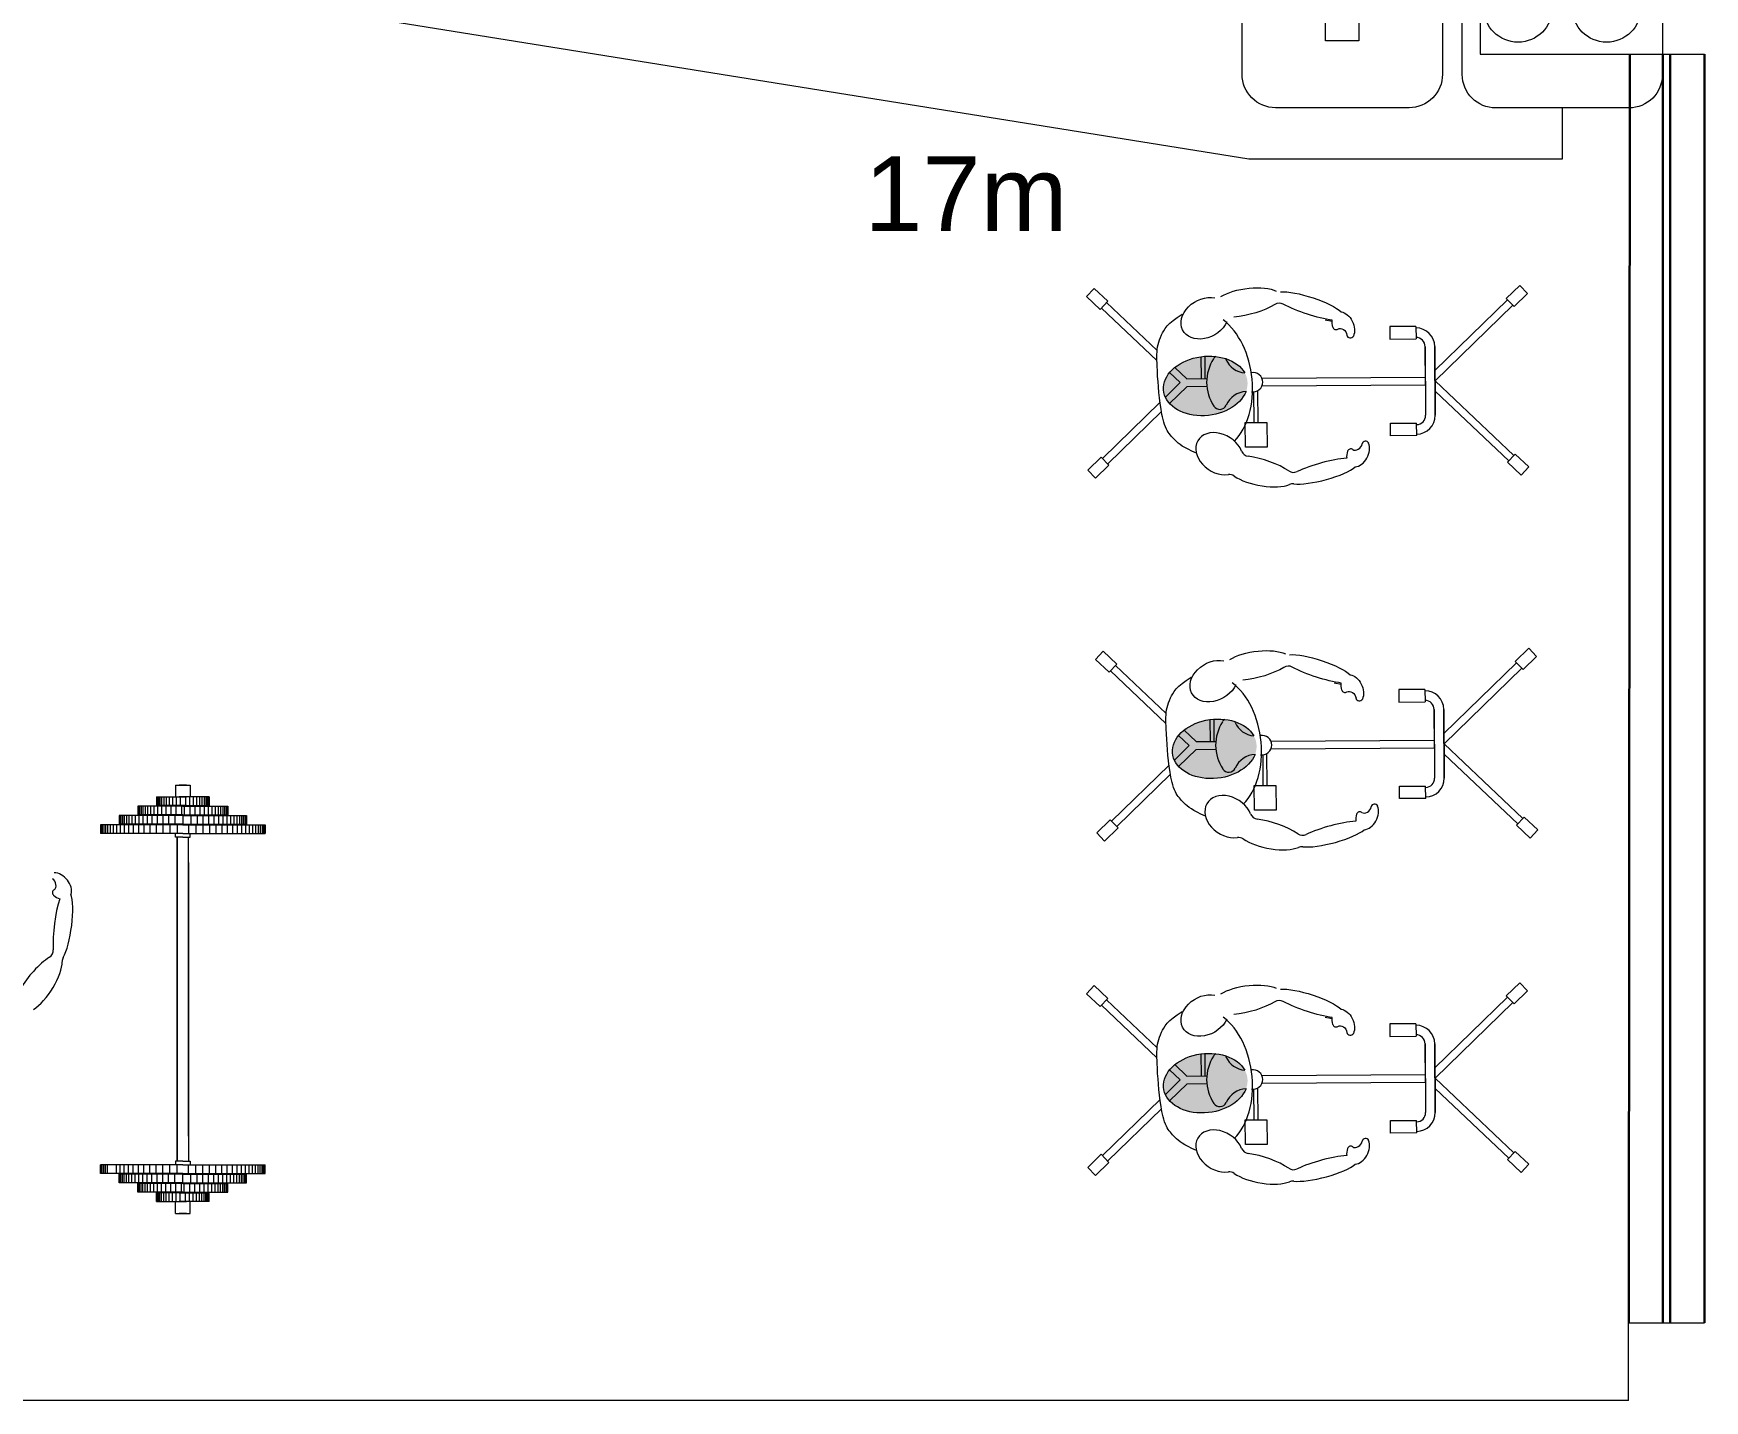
# Model space of a CAD drawing. Header units: metres. Extents: x -2 to 3328848, y -2 to 2725060.
# Drawn here: x 1663100.32 to 1663145, y 1362416.44 to 1362452.99 of the extents above; entities that cross this region are included whole.
import ezdxf

# ---------------------------------------------------------------- set-up
doc = ezdxf.new("R2010")
doc.units = ezdxf.units.M
doc.layers.get('0').update_dxf_attribs({"color": 253, "lineweight": 0})
for name, color, linetype, lineweight in [('FIJO', 253, 'Continuous', 0), ('ICT_TOMAS', 1, 'Continuous', 0), ('muebles', 253, 'Continuous', 0), ('NOFIJO', 253, 'Continuous', 0), ('ventanas', 253, 'Continuous', 30)]:
    doc.layers.add(name, color=color, linetype=linetype, lineweight=lineweight)
doc.styles.add('COTA', font='arial.ttf', dxfattribs={"height": 1})

# ---------------------------------------------------------------- blocks, each defined once
blk = doc.blocks.new('Toma TFN')
for p, q in [((-0.0625, 0.05), (-0.05, 0.05)), ((-0.0625, 0), (-0.0625, 0.05)), ((-0.05, 0.05), (0.05, 0.05)), ((0.05, 0.05), (0.0625, 0.05)), ((0.0625, 0), (0.0625, 0.05)), ((-0.05, 0), (-0.0625, 0)), ((-0.025, 0), (-0.05, 0)), ((-0.025, -0.05), (-0.025, 0)), ((0.025, 0), (0.025, -0.05)), ((0.05, 0), (0.025, 0)), ((0.0625, 0), (0.05, 0)), ((0.05, 0), (0.05, 0)), ((0.025, -0.05), (-0.025, -0.05))]:
    blk.add_line(p, q)
blk.add_lwpolyline([(-0.1, 0.15), (0.1, 0.15, -0.414214), (0.15, 0.1), (0.15, -0.1, -0.414214), (0.1, -0.15), (-0.1, -0.15, -0.414214), (-0.15, -0.1), (-0.15, 0.1, -0.414214)], format="xyb", close=True)
blk = doc.blocks.new('TOMA TV')
blk.add_lwpolyline([(-0.1, 0.15), (0.1, 0.15, -0.414214), (0.15, 0.1), (0.15, -0.1, -0.414214), (0.1, -0.15), (-0.1, -0.15, -0.414214), (-0.15, -0.1), (-0.15, 0.1, -0.414214)], format="xyb", close=True)
for centre, radius in [((-0.0663, 0), 0.0515), ((0.0663, 0), 0.0515), ((-0.0663, 0), 0.0172), ((0.0663, 0), 0.0172)]:
    blk.add_circle(centre, radius)

msp = doc.modelspace()

# ---------------------------------------------------------------- hatches: boundary and pattern name
at = {"linetype": 'Continuous'}
h = msp.add_hatch(color=9, dxfattribs=at)
edge = h.paths.add_edge_path()
edge.add_ellipse((1663131.658, 1362443.569), major_axis=(-1.121, -0.135), ratio=0.700346, start_angle=0, end_angle=360, ccw=False)
h = msp.add_hatch(color=9, dxfattribs=at)
edge = h.paths.add_edge_path()
edge.add_ellipse((1663131.899, 1362433.867), major_axis=(-1.121, -0.135), ratio=0.700346, start_angle=0, end_angle=360, ccw=False)
h = msp.add_hatch(color=9, dxfattribs=at)
edge = h.paths.add_edge_path()
edge.add_ellipse((1663131.658, 1362424.928), major_axis=(-1.121, -0.135), ratio=0.700346, start_angle=0, end_angle=360, ccw=False)

# ---------------------------------------------------------------- linework, layer by layer
msp.add_line((1663142.971, 1362416.443), (1663143.002, 1362452.435))
at = {"ltscale": 0.015}
msp.add_line((1663142.973, 1362418.517), (1663144.999, 1362418.517), dxfattribs=at)
at = {"ltscale": 0.02}
msp.add_line((1663142.971, 1362416.443), (1662988.001, 1362416.46), dxfattribs=at)
at = {"color": 9, "linetype": 'Continuous'}
for centre, radius, start, end in [((1663133.63, 1362445.556), 0.225, 61.6884, 121.4441), ((1663135.146, 1362445.164), 0.09, 194.8108, 304.194), ((1663135.529, 1362444.94), 0.09, 187.6518, 334.5451), ((1663135.937, 1362442.002), 0.09, 22.5923, 169.4856), ((1663132.832, 1362441.912), 0.225, 202.2493, 262.4843), ((1663135.543, 1362441.797), 0.09, 52.9434, 162.3266), ((1663132.298, 1362440.975), 0.225, 54.7199, 97.4502), ((1663134.009, 1362441.481), 0.225, 235.6933, 295.449), ((1663133.99, 1362440.727), 0.225, 83.4022, 112.8355), ((1663133.872, 1362435.854), 0.225, 61.6884, 121.4441), ((1663135.387, 1362435.462), 0.09, 194.8108, 304.194), ((1663135.77, 1362435.238), 0.09, 187.6518, 334.5451), ((1663133.073, 1362432.21), 0.225, 202.2493, 262.4843), ((1663135.784, 1362432.095), 0.09, 52.9434, 162.3266), ((1663136.178, 1362432.3), 0.09, 22.5923, 169.4856), ((1663132.539, 1362431.273), 0.225, 54.7199, 97.4502), ((1663134.251, 1362431.779), 0.225, 235.6933, 295.449), ((1663134.231, 1362431.025), 0.225, 83.4022, 112.8355), ((1663133.63, 1362426.914), 0.225, 61.6884, 121.4441), ((1663135.146, 1362426.522), 0.09, 194.8108, 304.194), ((1663135.529, 1362426.298), 0.09, 187.6518, 334.5451), ((1663132.832, 1362423.27), 0.225, 202.2493, 262.4843), ((1663135.543, 1362423.155), 0.09, 52.9434, 162.3266), ((1663135.937, 1362423.36), 0.09, 22.5923, 169.4856), ((1663132.298, 1362422.333), 0.225, 54.7199, 97.4502), ((1663134.009, 1362422.839), 0.225, 235.6933, 295.449), ((1663133.99, 1362422.085), 0.225, 83.4022, 112.8355)]:
    msp.add_arc(centre, radius, start, end, dxfattribs=at)
at = {"linetype": 'Continuous'}
for centre, radius, start, end in [((1663100.919, 1362430.022), 0.09, 120.5309, 229.9141), ((1663100.627, 1362428.485), 0.225, 303.2807, 3.0365), ((1663101.316, 1362428.179), 0.225, 150.9896, 180.423)]:
    msp.add_arc(centre, radius, start, end, dxfattribs=at)
at = {"color": 9, "linetype": 'Continuous', "extrusion": (0, 0, -1)}
for centre, major_axis, ratio, start_param, end_param in [((1663131.643, 1362445.379), (-0.588, -0.331), 0.760418, 3.95884, 8.683136), ((1663132.794, 1362445.836), (-0.899, -0.118), 0.376057, 0.680134, 2.619697), ((1663134.421, 1362445.722), (-0.924, 0.295), 0.233809, 0.537279, 2.698631), ((1663132.794, 1362445.836), (-0.996, -0.265), 0.3457, 4.001716, 5.193144), ((1663134.421, 1362445.722), (-1.013, 0.338), 0.221383, 3.977498, 5.377648), ((1663135.342, 1362445.164), (-0.165, 0.369), 0.68048, 0.391433, 2.615368), ((1663135.342, 1362445.164), (-0.165, 0.369), 0.68048, -1.335876, -0.83476), ((1663135.297, 1362444.952), (-0.107, 0.133), 0.730846, 0.057526, 2.259821), ((1663131.658, 1362443.569), (-1.121, -0.135), 0.700346, 3.498489, 9.144526), ((1663131.884, 1362435.677), (-0.588, -0.331), 0.760418, 3.95884, 8.683136), ((1663133.035, 1362436.134), (-0.899, -0.118), 0.376057, 0.680134, 2.619697), ((1663134.662, 1362436.02), (-0.924, 0.295), 0.233809, 0.537279, 2.698631), ((1663133.035, 1362436.134), (-0.996, -0.265), 0.3457, 4.001716, 5.193144), ((1663134.662, 1362436.02), (-1.013, 0.338), 0.221383, 3.977498, 5.377648), ((1663135.583, 1362435.462), (-0.165, 0.369), 0.68048, 0.391433, 2.615368), ((1663135.583, 1362435.462), (-0.165, 0.369), 0.68048, -1.335876, -0.83476), ((1663135.539, 1362435.25), (-0.107, 0.133), 0.730846, 0.057526, 2.259821), ((1663131.899, 1362433.867), (-1.121, -0.135), 0.700346, 3.498489, 9.144526), ((1663131.643, 1362426.738), (-0.588, -0.331), 0.760418, 3.95884, 8.683136), ((1663132.794, 1362427.195), (-0.899, -0.118), 0.376057, 0.680134, 2.619697), ((1663134.421, 1362427.08), (-0.924, 0.295), 0.233809, 0.537279, 2.698631), ((1663132.794, 1362427.195), (-0.996, -0.265), 0.3457, 4.001716, 5.193144), ((1663134.421, 1362427.08), (-1.013, 0.338), 0.221383, 3.977498, 5.377648), ((1663135.342, 1362426.522), (-0.165, 0.369), 0.68048, 0.391433, 2.615368), ((1663135.342, 1362426.522), (-0.165, 0.369), 0.68048, -1.335876, -0.83476), ((1663135.297, 1362426.31), (-0.107, 0.133), 0.730846, 0.057526, 2.259821), ((1663131.658, 1362424.928), (-1.121, -0.135), 0.700346, 3.498489, 9.144526)]:
    msp.add_ellipse(centre, major_axis=major_axis, ratio=ratio, start_param=start_param, end_param=end_param, dxfattribs=at)
at = {"color": 9, "linetype": 'Continuous'}
for centre, major_axis, ratio, start_param, end_param in [((1663131.645, 1362443.677), (-0.225, 1.872), 0.668353, 3.630515, 5.710659), ((1663132.033, 1362441.757), (-0.571, 0.36), 0.760418, 3.95884, 8.683136), ((1663135.704, 1362442.001), (-0.113, -0.127), 0.730846, 0.057526, 2.259821), ((1663135.738, 1362441.787), (-0.183, -0.361), 0.68048, 0.391433, 2.615368), ((1663133.16, 1362441.243), (-0.982, 0.314), 0.3457, 4.001716, 5.193144), ((1663134.791, 1362441.276), (-1.028, -0.287), 0.221383, 3.977498, 5.377648), ((1663135.738, 1362441.787), (-0.183, -0.361), 0.68048, -1.335876, -0.83476), ((1663133.16, 1362441.243), (-0.892, 0.163), 0.376057, 0.680134, 2.619697), ((1663134.791, 1362441.276), (-0.937, -0.248), 0.233809, 0.537279, 2.698631), ((1663131.886, 1362433.975), (-0.225, 1.872), 0.668353, 3.630515, 5.710659), ((1663132.274, 1362432.055), (-0.571, 0.36), 0.760418, 3.95884, 8.683136), ((1663135.979, 1362432.085), (-0.183, -0.361), 0.68048, -1.335876, -0.83476), ((1663135.946, 1362432.299), (-0.113, -0.127), 0.730846, 0.057526, 2.259821), ((1663135.979, 1362432.085), (-0.183, -0.361), 0.68048, 0.391433, 2.615368), ((1663133.401, 1362431.541), (-0.982, 0.314), 0.3457, 4.001716, 5.193144), ((1663135.032, 1362431.574), (-0.937, -0.248), 0.233809, 0.537279, 2.698631), ((1663135.032, 1362431.574), (-1.028, -0.287), 0.221383, 3.977498, 5.377648), ((1663133.401, 1362431.541), (-0.892, 0.163), 0.376057, 0.680134, 2.619697), ((1663131.645, 1362425.036), (-0.225, 1.872), 0.668353, 3.630515, 5.710659), ((1663132.033, 1362423.115), (-0.571, 0.36), 0.760418, 3.95884, 8.683136), ((1663135.738, 1362423.145), (-0.183, -0.361), 0.68048, -1.335876, -0.83476), ((1663135.704, 1362423.359), (-0.113, -0.127), 0.730846, 0.057526, 2.259821), ((1663135.738, 1362423.145), (-0.183, -0.361), 0.68048, 0.391433, 2.615368), ((1663133.16, 1362422.601), (-0.982, 0.314), 0.3457, 4.001716, 5.193144), ((1663134.791, 1362422.634), (-0.937, -0.248), 0.233809, 0.537279, 2.698631), ((1663134.791, 1362422.634), (-1.028, -0.287), 0.221383, 3.977498, 5.377648), ((1663133.16, 1362422.601), (-0.892, 0.163), 0.376057, 0.680134, 2.619697)]:
    msp.add_ellipse(centre, major_axis=major_axis, ratio=ratio, start_param=start_param, end_param=end_param, dxfattribs=at)
at = {"linetype": 'Continuous'}
for centre, major_axis, ratio, start_param, end_param in [((1663100.792, 1362430.25), (0.075, -0.153), 0.730846, 6.340712, 8.543006), ((1663101.003, 1362430.199), (-0.264, 0.307), 0.68048, 3.533026, 5.756961), ((1663101.114, 1362429.129), (0.127, 1.06), 0.221383, 0.835905, 2.236055), ((1663101.003, 1362430.199), (-0.264, 0.307), 0.68048, 8.088901, 8.590018), ((1663101.114, 1362429.129), (0.128, 0.961), 0.233809, 3.678872, 5.840224), ((1663100.523, 1362427.608), (0.665, 0.788), 0.3457, 0.860123, 2.051551), ((1663100.523, 1362427.608), (0.49, 0.762), 0.376057, 3.821727, 5.76129)]:
    msp.add_ellipse(centre, major_axis=major_axis, ratio=ratio, start_param=start_param, end_param=end_param, dxfattribs=at)
at = {"color": 9, "linetype": 'Continuous'}
for points in [[(1663131.414, 1362441.773), (1663131.061, 1362441.923), (1663130.881, 1362442.073), (1663130.56, 1362442.422), (1663130.42, 1362443.193), (1663130.364, 1362443.943), (1663130.35, 1362444.615), (1663130.48, 1362444.94), (1663130.641, 1362445.252), (1663131.033, 1362445.485)], [(1663131.656, 1362432.071), (1663131.303, 1362432.221), (1663131.122, 1362432.371), (1663130.801, 1362432.72), (1663130.661, 1362433.491), (1663130.605, 1362434.241), (1663130.592, 1362434.913), (1663130.721, 1362435.237), (1663130.882, 1362435.55), (1663131.275, 1362435.783)], [(1663131.414, 1362423.132), (1663131.061, 1362423.281), (1663130.881, 1362423.431), (1663130.56, 1362423.781), (1663130.42, 1362424.551), (1663130.364, 1362425.302), (1663130.35, 1362425.973), (1663130.48, 1362426.298), (1663130.641, 1362426.61), (1663131.033, 1362426.843)]]:
    msp.add_open_spline(points, degree=3, knots=[0.0184162, 0.0184162, 0.0184162, 0.0184162, 0.0807454, 0.1249742, 0.1827895, 0.3115822, 0.3833877, 0.4196443, 0.4709363, 0.4709363, 0.4709363, 0.4709363], dxfattribs=at)
at = {"layer": 'FIJO', "color": 9}
for p, q in [((1663135.041, 1362445.289), (1663134.856, 1362445.326)), ((1663135.283, 1362435.587), (1663135.097, 1362435.624)), ((1663135.041, 1362426.648), (1663134.856, 1362426.684))]:
    msp.add_line(p, q, dxfattribs=at)
at = {"layer": 'ICT_TOMAS'}
msp.add_lwpolyline([(1663007.058, 1362469.827), (1663132.818, 1362449.64), (1663141.198, 1362449.64), (1663141.198, 1362451.001)], dxfattribs=at)
at = {"layer": 'muebles', "color": 9}
for p, q in [((1663128.684, 1362446.177), (1663128.478, 1362445.959)), ((1663128.478, 1362445.959), (1663128.841, 1362445.616)), ((1663128.684, 1362446.177), (1663129.047, 1362445.833)), ((1663140.058, 1362446.256), (1663139.699, 1362445.907)), ((1663140.267, 1362446.041), (1663139.909, 1362445.692)), ((1663140.058, 1362446.256), (1663140.267, 1362446.041)), ((1663129.047, 1362445.833), (1663128.841, 1362445.616)), ((1663128.875, 1362445.652), (1663130.36, 1362444.246)), ((1663129.013, 1362445.797), (1663130.366, 1362444.516)), ((1663139.734, 1362445.871), (1663137.792, 1362443.981)), ((1663139.874, 1362445.728), (1663137.794, 1362443.704)), ((1663139.699, 1362445.907), (1663139.909, 1362445.692)), ((1663137.284, 1362445.159), (1663136.583, 1362445.154)), ((1663136.583, 1362445.154), (1663136.585, 1362444.822)), ((1663137.284, 1362445.159), (1663137.286, 1362444.826)), ((1663136.585, 1362444.822), (1663137.286, 1362444.826)), ((1663137.53, 1362444.618), (1663137.543, 1362442.787)), ((1663137.537, 1362443.599), (1663137.53, 1362444.618)), ((1663137.8, 1362442.786), (1663137.788, 1362444.622)), ((1663137.788, 1362444.622), (1663137.8, 1362442.786)), ((1663133.164, 1362443.775), (1663137.536, 1362443.805)), ((1663139.902, 1362441.709), (1663137.794, 1362443.704)), ((1663132.96, 1362442.59), (1663132.954, 1362443.421)), ((1663133.063, 1362442.591), (1663133.057, 1362443.444)), ((1663133.167, 1362443.569), (1663137.537, 1362443.599)), ((1663139.764, 1362441.564), (1663137.796, 1362443.427)), ((1663128.903, 1362441.633), (1663130.444, 1362443.133)), ((1663129.043, 1362441.49), (1663130.479, 1362442.888)), ((1663136.601, 1362442.57), (1663137.302, 1362442.575)), ((1663136.603, 1362442.237), (1663136.601, 1362442.57)), ((1663137.304, 1362442.242), (1663137.302, 1362442.575)), ((1663137.304, 1362442.242), (1663136.603, 1362442.237)), ((1663128.51, 1362441.32), (1663128.868, 1362441.669)), ((1663128.719, 1362441.105), (1663129.077, 1362441.454)), ((1663129.077, 1362441.454), (1663128.868, 1362441.669)), ((1663139.73, 1362441.528), (1663139.936, 1362441.745)), ((1663140.093, 1362441.184), (1663139.73, 1362441.528)), ((1663140.299, 1362441.402), (1663139.936, 1362441.745)), ((1663128.719, 1362441.105), (1663128.51, 1362441.32)), ((1663140.093, 1362441.184), (1663140.299, 1362441.402)), ((1663140.299, 1362436.554), (1663139.941, 1362436.205)), ((1663140.299, 1362436.554), (1663140.508, 1362436.339)), ((1663128.925, 1362436.475), (1663128.719, 1362436.257)), ((1663128.719, 1362436.257), (1663129.082, 1362435.914)), ((1663128.925, 1362436.475), (1663129.288, 1362436.131)), ((1663129.288, 1362436.131), (1663129.082, 1362435.914)), ((1663129.254, 1362436.095), (1663130.607, 1362434.814)), ((1663139.976, 1362436.169), (1663138.034, 1362434.279)), ((1663139.941, 1362436.205), (1663140.15, 1362435.99)), ((1663140.508, 1362436.339), (1663140.15, 1362435.99)), ((1663129.117, 1362435.95), (1663130.601, 1362434.544)), ((1663140.115, 1362436.026), (1663138.035, 1362434.002)), ((1663137.525, 1362435.457), (1663136.824, 1362435.452)), ((1663136.824, 1362435.452), (1663136.826, 1362435.119)), ((1663137.525, 1362435.457), (1663137.528, 1362435.124)), ((1663136.826, 1362435.119), (1663137.528, 1362435.124)), ((1663137.771, 1362434.916), (1663137.784, 1362433.084)), ((1663137.778, 1362433.897), (1663137.771, 1362434.916)), ((1663138.042, 1362433.084), (1663138.029, 1362434.92)), ((1663138.029, 1362434.92), (1663138.042, 1362433.084)), ((1663133.406, 1362434.073), (1663137.777, 1362434.103)), ((1663133.409, 1362433.867), (1663137.778, 1362433.897)), ((1663140.143, 1362432.007), (1663138.035, 1362434.002)), ((1663129.144, 1362431.931), (1663130.685, 1362433.43)), ((1663133.201, 1362432.888), (1663133.196, 1362433.719)), ((1663133.305, 1362432.889), (1663133.299, 1362433.742)), ((1663140.005, 1362431.862), (1663138.037, 1362433.725)), ((1663129.284, 1362431.788), (1663130.721, 1362433.186)), ((1663136.842, 1362432.868), (1663137.543, 1362432.873)), ((1663136.844, 1362432.535), (1663136.842, 1362432.868)), ((1663137.546, 1362432.54), (1663136.844, 1362432.535)), ((1663137.546, 1362432.54), (1663137.543, 1362432.873)), ((1663128.751, 1362431.618), (1663129.11, 1362431.967)), ((1663128.96, 1362431.403), (1663128.751, 1362431.618)), ((1663128.96, 1362431.403), (1663129.319, 1362431.752)), ((1663129.319, 1362431.752), (1663129.11, 1362431.967)), ((1663139.971, 1362431.826), (1663140.177, 1362432.043)), ((1663140.334, 1362431.482), (1663139.971, 1362431.826)), ((1663140.54, 1362431.7), (1663140.177, 1362432.043)), ((1663140.334, 1362431.482), (1663140.54, 1362431.7)), ((1663140.058, 1362427.614), (1663139.699, 1362427.265)), ((1663140.058, 1362427.614), (1663140.267, 1362427.399)), ((1663128.684, 1362427.536), (1663128.478, 1362427.318)), ((1663128.478, 1362427.318), (1663128.841, 1362426.974)), ((1663128.684, 1362427.536), (1663129.047, 1362427.192)), ((1663129.047, 1362427.192), (1663128.841, 1362426.974)), ((1663129.013, 1362427.155), (1663130.366, 1362425.874)), ((1663139.734, 1362427.23), (1663137.792, 1362425.34)), ((1663139.699, 1362427.265), (1663139.909, 1362427.05)), ((1663140.267, 1362427.399), (1663139.909, 1362427.05)), ((1663128.875, 1362427.01), (1663130.36, 1362425.605)), ((1663139.874, 1362427.086), (1663137.794, 1362425.062)), ((1663137.284, 1362426.517), (1663136.583, 1362426.512)), ((1663136.583, 1362426.512), (1663136.585, 1362426.18)), ((1663137.284, 1362426.517), (1663137.286, 1362426.185)), ((1663136.585, 1362426.18), (1663137.286, 1362426.185)), ((1663137.53, 1362425.976), (1663137.543, 1362424.145)), ((1663137.537, 1362424.957), (1663137.53, 1362425.976)), ((1663137.8, 1362424.144), (1663137.788, 1362425.981)), ((1663137.788, 1362425.981), (1663137.8, 1362424.144)), ((1663133.164, 1362425.134), (1663137.536, 1362425.164)), ((1663133.167, 1362424.927), (1663137.537, 1362424.957)), ((1663139.902, 1362423.067), (1663137.794, 1362425.062)), ((1663128.903, 1362422.991), (1663130.444, 1362424.491)), ((1663132.96, 1362423.949), (1663132.954, 1362424.779)), ((1663133.063, 1362423.95), (1663133.057, 1362424.802)), ((1663139.764, 1362422.922), (1663137.796, 1362424.785)), ((1663129.043, 1362422.848), (1663130.479, 1362424.246)), ((1663136.601, 1362423.928), (1663137.302, 1362423.933)), ((1663136.603, 1362423.596), (1663136.601, 1362423.928)), ((1663137.304, 1362423.601), (1663136.603, 1362423.596)), ((1663137.304, 1362423.601), (1663137.302, 1362423.933)), ((1663128.51, 1362422.678), (1663128.868, 1362423.027)), ((1663128.719, 1362422.463), (1663129.077, 1362422.812)), ((1663129.077, 1362422.812), (1663128.868, 1362423.027)), ((1663139.73, 1362422.886), (1663139.936, 1362423.104)), ((1663140.093, 1362422.542), (1663139.73, 1362422.886)), ((1663140.299, 1362422.76), (1663139.936, 1362423.104)), ((1663140.093, 1362422.542), (1663140.299, 1362422.76)), ((1663128.719, 1362422.463), (1663128.51, 1362422.678))]:
    msp.add_line(p, q, dxfattribs=at)
at = {"layer": 'muebles'}
for p, q in [((1663103.616, 1362432.583), (1663104.416, 1362432.583)), ((1663103.616, 1362432.583), (1663103.616, 1362432.35)), ((1663103.634, 1362432.583), (1663103.634, 1362432.35)), ((1663103.662, 1362432.583), (1663103.662, 1362432.35)), ((1663103.7, 1362432.583), (1663103.7, 1362432.35)), ((1663103.748, 1362432.583), (1663103.748, 1362432.35)), ((1663103.806, 1362432.583), (1663103.806, 1362432.35)), ((1663103.874, 1362432.583), (1663103.874, 1362432.35)), ((1663103.952, 1362432.583), (1663103.952, 1362432.35)), ((1663104.04, 1362432.583), (1663104.04, 1362432.35)), ((1663104.118, 1362432.9), (1663104.118, 1362432.583)), ((1663104.118, 1362432.9), (1663104.514, 1362432.9)), ((1663104.138, 1362432.583), (1663104.138, 1362432.35)), ((1663104.416, 1362432.9), (1663104.216, 1362432.9)), ((1663105.016, 1362432.583), (1663104.216, 1362432.583)), ((1663104.246, 1362432.583), (1663104.246, 1362432.35)), ((1663104.387, 1362432.583), (1663104.387, 1362432.35)), ((1663104.495, 1362432.583), (1663104.495, 1362432.35)), ((1663104.514, 1362432.9), (1663104.514, 1362432.583)), ((1663104.593, 1362432.583), (1663104.593, 1362432.35)), ((1663104.681, 1362432.583), (1663104.681, 1362432.35)), ((1663104.759, 1362432.583), (1663104.759, 1362432.35)), ((1663104.827, 1362432.583), (1663104.827, 1362432.35)), ((1663104.885, 1362432.583), (1663104.885, 1362432.35)), ((1663104.933, 1362432.583), (1663104.933, 1362432.35)), ((1663104.971, 1362432.583), (1663104.971, 1362432.35)), ((1663104.999, 1362432.583), (1663104.999, 1362432.35)), ((1663105.016, 1362432.583), (1663105.016, 1362432.35)), ((1663102.616, 1362432.083), (1663102.616, 1362431.85)), ((1663103.116, 1362432.083), (1663102.616, 1362432.083)), ((1663102.634, 1362432.083), (1663102.634, 1362431.85)), ((1663102.662, 1362432.083), (1663102.662, 1362431.85)), ((1663102.7, 1362432.083), (1663102.7, 1362431.85)), ((1663102.748, 1362432.083), (1663102.748, 1362431.85)), ((1663102.806, 1362432.083), (1663102.806, 1362431.85)), ((1663102.874, 1362432.083), (1663102.874, 1362431.85)), ((1663102.952, 1362432.083), (1663102.952, 1362431.85)), ((1663103.04, 1362432.083), (1663103.04, 1362431.85)), ((1663103.116, 1362432.333), (1663103.116, 1362432.1)), ((1663104.316, 1362432.333), (1663103.116, 1362432.333)), ((1663104.316, 1362432.1), (1663103.116, 1362432.1)), ((1663104.316, 1362432.083), (1663103.116, 1362432.083)), ((1663103.134, 1362432.333), (1663103.134, 1362432.1)), ((1663103.138, 1362432.083), (1663103.138, 1362431.85)), ((1663103.162, 1362432.333), (1663103.162, 1362432.1)), ((1663103.2, 1362432.333), (1663103.2, 1362432.1)), ((1663103.246, 1362432.083), (1663103.246, 1362431.85)), ((1663103.248, 1362432.333), (1663103.248, 1362432.1)), ((1663103.306, 1362432.333), (1663103.306, 1362432.1)), ((1663103.364, 1362432.083), (1663103.364, 1362431.85)), ((1663103.374, 1362432.333), (1663103.374, 1362432.1)), ((1663103.452, 1362432.333), (1663103.452, 1362432.1)), ((1663103.492, 1362432.083), (1663103.492, 1362431.85)), ((1663103.54, 1362432.333), (1663103.54, 1362432.1)), ((1663104.316, 1362432.35), (1663103.616, 1362432.35)), ((1663103.63, 1362432.083), (1663103.63, 1362431.85)), ((1663103.638, 1362432.333), (1663103.638, 1362432.1)), ((1663103.746, 1362432.333), (1663103.746, 1362432.1)), ((1663103.778, 1362432.083), (1663103.778, 1362431.85)), ((1663103.864, 1362432.333), (1663103.864, 1362432.1)), ((1663103.936, 1362432.083), (1663103.936, 1362431.85)), ((1663103.992, 1362432.333), (1663103.992, 1362432.1)), ((1663104.104, 1362432.083), (1663104.104, 1362431.85)), ((1663104.118, 1362432.35), (1663104.118, 1362432.333)), ((1663104.118, 1362432.1), (1663104.118, 1362432.083)), ((1663104.13, 1362432.333), (1663104.13, 1362432.1)), ((1663104.216, 1362432.35), (1663104.416, 1362432.35)), ((1663104.416, 1362432.35), (1663104.216, 1362432.35)), ((1663104.278, 1362432.333), (1663104.278, 1362432.1)), ((1663104.316, 1362432.35), (1663105.016, 1362432.35)), ((1663104.316, 1362432.333), (1663105.516, 1362432.333)), ((1663104.316, 1362432.1), (1663105.516, 1362432.1)), ((1663104.316, 1362432.083), (1663104.316, 1362431.85)), ((1663104.316, 1362432.083), (1663105.516, 1362432.083)), ((1663104.355, 1362432.333), (1663104.355, 1362432.1)), ((1663104.503, 1362432.333), (1663104.503, 1362432.1)), ((1663104.514, 1362432.35), (1663104.514, 1362432.333)), ((1663104.514, 1362432.1), (1663104.514, 1362432.083)), ((1663104.529, 1362432.083), (1663104.529, 1362431.85)), ((1663104.641, 1362432.333), (1663104.641, 1362432.1)), ((1663104.697, 1362432.083), (1663104.697, 1362431.85)), ((1663104.769, 1362432.333), (1663104.769, 1362432.1)), ((1663104.855, 1362432.083), (1663104.855, 1362431.85)), ((1663104.887, 1362432.333), (1663104.887, 1362432.1)), ((1663104.995, 1362432.333), (1663104.995, 1362432.1)), ((1663105.003, 1362432.083), (1663105.003, 1362431.85)), ((1663105.093, 1362432.333), (1663105.093, 1362432.1)), ((1663105.141, 1362432.083), (1663105.141, 1362431.85)), ((1663105.181, 1362432.333), (1663105.181, 1362432.1)), ((1663105.259, 1362432.333), (1663105.259, 1362432.1)), ((1663105.269, 1362432.083), (1663105.269, 1362431.85)), ((1663105.327, 1362432.333), (1663105.327, 1362432.1)), ((1663105.385, 1362432.333), (1663105.385, 1362432.1)), ((1663105.387, 1362432.083), (1663105.387, 1362431.85)), ((1663105.433, 1362432.333), (1663105.433, 1362432.1)), ((1663105.471, 1362432.333), (1663105.471, 1362432.1)), ((1663105.495, 1362432.083), (1663105.495, 1362431.85)), ((1663105.499, 1362432.333), (1663105.499, 1362432.1)), ((1663105.516, 1362432.333), (1663105.516, 1362432.1)), ((1663105.516, 1362432.083), (1663106.016, 1362432.083)), ((1663105.593, 1362432.083), (1663105.593, 1362431.85)), ((1663105.681, 1362432.083), (1663105.681, 1362431.85)), ((1663105.759, 1362432.083), (1663105.759, 1362431.85)), ((1663105.827, 1362432.083), (1663105.827, 1362431.85)), ((1663105.885, 1362432.083), (1663105.885, 1362431.85)), ((1663105.933, 1362432.083), (1663105.933, 1362431.85)), ((1663105.971, 1362432.083), (1663105.971, 1362431.85)), ((1663105.999, 1362432.083), (1663105.999, 1362431.85)), ((1663106.016, 1362432.083), (1663106.016, 1362431.85)), ((1663102.616, 1362431.833), (1663102.116, 1362431.833)), ((1663102.116, 1362431.833), (1663102.116, 1362431.6)), ((1663102.134, 1362431.833), (1663102.134, 1362431.6)), ((1663102.162, 1362431.833), (1663102.162, 1362431.6)), ((1663102.2, 1362431.833), (1663102.2, 1362431.6)), ((1663102.248, 1362431.833), (1663102.248, 1362431.6)), ((1663102.306, 1362431.833), (1663102.306, 1362431.6)), ((1663102.374, 1362431.833), (1663102.374, 1362431.6)), ((1663102.452, 1362431.833), (1663102.452, 1362431.6)), ((1663102.54, 1362431.833), (1663102.54, 1362431.6)), ((1663103.116, 1362431.85), (1663102.616, 1362431.85)), ((1663103.116, 1362431.833), (1663102.616, 1362431.833)), ((1663102.638, 1362431.833), (1663102.638, 1362431.6)), ((1663102.746, 1362431.833), (1663102.746, 1362431.6)), ((1663102.864, 1362431.833), (1663102.864, 1362431.6)), ((1663102.992, 1362431.833), (1663102.992, 1362431.6)), ((1663104.316, 1362431.85), (1663103.116, 1362431.85)), ((1663104.316, 1362431.833), (1663103.116, 1362431.833)), ((1663103.13, 1362431.833), (1663103.13, 1362431.6)), ((1663103.278, 1362431.833), (1663103.278, 1362431.6)), ((1663103.436, 1362431.833), (1663103.436, 1362431.6)), ((1663103.604, 1362431.833), (1663103.604, 1362431.6)), ((1663103.782, 1362431.833), (1663103.782, 1362431.6)), ((1663103.97, 1362431.833), (1663103.97, 1362431.6)), ((1663104.118, 1362431.85), (1663104.118, 1362431.833)), ((1663104.168, 1362431.833), (1663104.168, 1362431.6)), ((1663104.316, 1362431.85), (1663105.516, 1362431.85)), ((1663104.316, 1362431.833), (1663105.516, 1362431.833)), ((1663104.465, 1362431.833), (1663104.465, 1362431.6)), ((1663104.514, 1362431.85), (1663104.514, 1362431.833)), ((1663104.663, 1362431.833), (1663104.663, 1362431.6)), ((1663104.851, 1362431.833), (1663104.851, 1362431.6)), ((1663105.029, 1362431.833), (1663105.029, 1362431.6)), ((1663105.197, 1362431.833), (1663105.197, 1362431.6)), ((1663105.355, 1362431.833), (1663105.355, 1362431.6)), ((1663105.503, 1362431.833), (1663105.503, 1362431.6)), ((1663105.516, 1362431.85), (1663106.016, 1362431.85)), ((1663105.516, 1362431.833), (1663106.016, 1362431.833)), ((1663105.641, 1362431.833), (1663105.641, 1362431.6)), ((1663105.769, 1362431.833), (1663105.769, 1362431.6)), ((1663105.887, 1362431.833), (1663105.887, 1362431.6)), ((1663105.995, 1362431.833), (1663105.995, 1362431.6)), ((1663106.016, 1362431.833), (1663106.516, 1362431.833)), ((1663106.093, 1362431.833), (1663106.093, 1362431.6)), ((1663106.181, 1362431.833), (1663106.181, 1362431.6)), ((1663106.259, 1362431.833), (1663106.259, 1362431.6)), ((1663106.327, 1362431.833), (1663106.327, 1362431.6)), ((1663106.385, 1362431.833), (1663106.385, 1362431.6)), ((1663106.433, 1362431.833), (1663106.433, 1362431.6)), ((1663106.471, 1362431.833), (1663106.471, 1362431.6)), ((1663106.499, 1362431.833), (1663106.499, 1362431.6)), ((1663106.516, 1362431.833), (1663106.516, 1362431.6)), ((1663103.116, 1362431.6), (1663102.116, 1362431.6)), ((1663104.316, 1362431.6), (1663103.116, 1362431.6)), ((1663104.118, 1362431.502), (1663104.118, 1362431.6)), ((1663104.316, 1362431.502), (1663104.118, 1362431.502)), ((1663104.168, 1362422.843), (1663104.168, 1362431.502)), ((1663104.168, 1362431.502), (1663104.168, 1362422.843)), ((1663104.168, 1362423.516), (1663104.168, 1362431.502)), ((1663104.316, 1362431.6), (1663105.516, 1362431.6)), ((1663104.316, 1362431.502), (1663104.514, 1362431.502)), ((1663104.464, 1362423.516), (1663104.464, 1362431.502)), ((1663104.464, 1362423.516), (1663104.464, 1362431.502)), ((1663104.514, 1362431.502), (1663104.514, 1362431.6)), ((1663105.516, 1362431.6), (1663106.516, 1362431.6)), ((1663104.168, 1362430.828), (1663104.168, 1362422.843)), ((1663104.464, 1362430.828), (1663104.464, 1362422.843)), ((1663104.464, 1362430.828), (1663104.464, 1362422.843)), ((1663103.116, 1362422.745), (1663102.116, 1362422.745)), ((1663102.116, 1362422.512), (1663102.116, 1362422.745)), ((1663102.116, 1362422.512), (1663102.116, 1362422.745)), ((1663103.116, 1362422.745), (1663102.116, 1362422.745)), ((1663102.134, 1362422.512), (1663102.134, 1362422.745)), ((1663102.134, 1362422.512), (1663102.134, 1362422.745)), ((1663102.162, 1362422.512), (1663102.162, 1362422.745)), ((1663102.162, 1362422.512), (1663102.162, 1362422.745)), ((1663102.2, 1362422.512), (1663102.2, 1362422.745)), ((1663102.2, 1362422.512), (1663102.2, 1362422.745)), ((1663102.248, 1362422.512), (1663102.248, 1362422.745)), ((1663102.248, 1362422.512), (1663102.248, 1362422.745)), ((1663102.306, 1362422.512), (1663102.306, 1362422.745)), ((1663102.306, 1362422.512), (1663102.306, 1362422.745)), ((1663102.54, 1362422.512), (1663102.54, 1362422.745)), ((1663102.54, 1362422.512), (1663102.54, 1362422.745)), ((1663102.638, 1362422.512), (1663102.638, 1362422.745)), ((1663102.638, 1362422.512), (1663102.638, 1362422.745)), ((1663102.746, 1362422.512), (1663102.746, 1362422.745)), ((1663102.746, 1362422.512), (1663102.746, 1362422.745)), ((1663102.864, 1362422.512), (1663102.864, 1362422.745)), ((1663102.864, 1362422.512), (1663102.864, 1362422.745)), ((1663102.992, 1362422.512), (1663102.992, 1362422.745)), ((1663102.992, 1362422.512), (1663102.992, 1362422.745)), ((1663104.316, 1362422.745), (1663103.116, 1362422.745)), ((1663104.316, 1362422.745), (1663103.116, 1362422.745)), ((1663103.13, 1362422.512), (1663103.13, 1362422.745)), ((1663103.13, 1362422.512), (1663103.13, 1362422.745)), ((1663103.278, 1362422.512), (1663103.278, 1362422.745)), ((1663103.278, 1362422.512), (1663103.278, 1362422.745)), ((1663103.436, 1362422.512), (1663103.436, 1362422.745)), ((1663103.436, 1362422.512), (1663103.436, 1362422.745)), ((1663103.604, 1362422.512), (1663103.604, 1362422.745)), ((1663103.604, 1362422.512), (1663103.604, 1362422.745)), ((1663103.782, 1362422.512), (1663103.782, 1362422.745)), ((1663103.97, 1362422.512), (1663103.97, 1362422.745)), ((1663104.316, 1362422.843), (1663104.118, 1362422.843)), ((1663104.118, 1362422.843), (1663104.118, 1362422.745)), ((1663104.118, 1362422.843), (1663104.118, 1362422.745)), ((1663104.316, 1362422.843), (1663104.118, 1362422.843)), ((1663104.168, 1362422.512), (1663104.168, 1362422.745)), ((1663104.168, 1362422.512), (1663104.168, 1362422.745)), ((1663104.316, 1362422.843), (1663104.514, 1362422.843)), ((1663104.316, 1362422.843), (1663104.514, 1362422.843)), ((1663104.316, 1362422.745), (1663105.516, 1362422.745)), ((1663104.316, 1362422.745), (1663105.516, 1362422.745)), ((1663104.465, 1362422.512), (1663104.465, 1362422.745)), ((1663104.465, 1362422.512), (1663104.465, 1362422.745)), ((1663104.514, 1362422.843), (1663104.514, 1362422.745)), ((1663104.514, 1362422.843), (1663104.514, 1362422.745)), ((1663104.663, 1362422.512), (1663104.663, 1362422.745)), ((1663104.851, 1362422.512), (1663104.851, 1362422.745)), ((1663104.851, 1362422.512), (1663104.851, 1362422.745)), ((1663105.029, 1362422.512), (1663105.029, 1362422.745)), ((1663105.029, 1362422.512), (1663105.029, 1362422.745)), ((1663105.197, 1362422.512), (1663105.197, 1362422.745)), ((1663105.197, 1362422.512), (1663105.197, 1362422.745)), ((1663105.355, 1362422.512), (1663105.355, 1362422.745)), ((1663105.355, 1362422.512), (1663105.355, 1362422.745)), ((1663105.503, 1362422.512), (1663105.503, 1362422.745)), ((1663105.503, 1362422.512), (1663105.503, 1362422.745)), ((1663105.516, 1362422.745), (1663106.516, 1362422.745)), ((1663105.516, 1362422.745), (1663106.516, 1362422.745)), ((1663105.641, 1362422.512), (1663105.641, 1362422.745)), ((1663105.641, 1362422.512), (1663105.641, 1362422.745)), ((1663105.769, 1362422.512), (1663105.769, 1362422.745)), ((1663105.769, 1362422.512), (1663105.769, 1362422.745)), ((1663105.887, 1362422.512), (1663105.887, 1362422.745)), ((1663105.887, 1362422.512), (1663105.887, 1362422.745)), ((1663105.995, 1362422.512), (1663105.995, 1362422.745)), ((1663105.995, 1362422.512), (1663105.995, 1362422.745)), ((1663106.093, 1362422.512), (1663106.093, 1362422.745)), ((1663106.093, 1362422.512), (1663106.093, 1362422.745)), ((1663106.181, 1362422.512), (1663106.181, 1362422.745)), ((1663106.181, 1362422.512), (1663106.181, 1362422.745)), ((1663106.259, 1362422.512), (1663106.259, 1362422.745)), ((1663106.259, 1362422.512), (1663106.259, 1362422.745)), ((1663106.327, 1362422.512), (1663106.327, 1362422.745)), ((1663106.327, 1362422.512), (1663106.327, 1362422.745)), ((1663106.385, 1362422.512), (1663106.385, 1362422.745)), ((1663106.385, 1362422.512), (1663106.385, 1362422.745)), ((1663106.433, 1362422.512), (1663106.433, 1362422.745)), ((1663106.433, 1362422.512), (1663106.433, 1362422.745)), ((1663106.471, 1362422.512), (1663106.471, 1362422.745)), ((1663106.471, 1362422.512), (1663106.471, 1362422.745)), ((1663106.499, 1362422.512), (1663106.499, 1362422.745)), ((1663106.499, 1362422.512), (1663106.499, 1362422.745)), ((1663106.516, 1362422.512), (1663106.516, 1362422.745)), ((1663106.516, 1362422.512), (1663106.516, 1362422.745)), ((1663102.616, 1362422.512), (1663102.116, 1362422.512)), ((1663102.616, 1362422.512), (1663102.116, 1362422.512)), ((1663103.116, 1362422.512), (1663102.616, 1362422.512)), ((1663103.116, 1362422.512), (1663102.616, 1362422.512)), ((1663103.116, 1362422.495), (1663102.616, 1362422.495)), ((1663102.616, 1362422.262), (1663102.616, 1362422.495)), ((1663102.616, 1362422.262), (1663102.616, 1362422.495)), ((1663103.116, 1362422.495), (1663102.616, 1362422.495)), ((1663103.116, 1362422.262), (1663102.616, 1362422.262)), ((1663103.116, 1362422.262), (1663102.616, 1362422.262)), ((1663102.634, 1362422.262), (1663102.634, 1362422.495)), ((1663102.634, 1362422.262), (1663102.634, 1362422.495)), ((1663102.662, 1362422.262), (1663102.662, 1362422.495)), ((1663102.662, 1362422.262), (1663102.662, 1362422.495)), ((1663102.7, 1362422.262), (1663102.7, 1362422.495)), ((1663102.7, 1362422.262), (1663102.7, 1362422.495)), ((1663102.748, 1362422.262), (1663102.748, 1362422.495)), ((1663102.748, 1362422.262), (1663102.748, 1362422.495)), ((1663102.806, 1362422.262), (1663102.806, 1362422.495)), ((1663102.806, 1362422.262), (1663102.806, 1362422.495)), ((1663102.874, 1362422.262), (1663102.874, 1362422.495)), ((1663102.874, 1362422.262), (1663102.874, 1362422.495)), ((1663102.952, 1362422.262), (1663102.952, 1362422.495)), ((1663102.952, 1362422.262), (1663102.952, 1362422.495)), ((1663103.04, 1362422.262), (1663103.04, 1362422.495)), ((1663103.04, 1362422.262), (1663103.04, 1362422.495)), ((1663104.316, 1362422.512), (1663103.116, 1362422.512)), ((1663104.316, 1362422.512), (1663103.116, 1362422.512)), ((1663104.316, 1362422.495), (1663103.116, 1362422.495)), ((1663104.316, 1362422.495), (1663103.116, 1362422.495)), ((1663104.316, 1362422.262), (1663103.116, 1362422.262)), ((1663104.316, 1362422.262), (1663103.116, 1362422.262)), ((1663104.316, 1362422.245), (1663103.116, 1362422.245)), ((1663103.116, 1362422.012), (1663103.116, 1362422.245)), ((1663104.316, 1362422.245), (1663103.116, 1362422.245)), ((1663103.116, 1362422.012), (1663103.116, 1362422.245)), ((1663103.134, 1362422.012), (1663103.134, 1362422.245)), ((1663103.134, 1362422.012), (1663103.134, 1362422.245)), ((1663103.138, 1362422.262), (1663103.138, 1362422.495)), ((1663103.138, 1362422.262), (1663103.138, 1362422.495)), ((1663103.162, 1362422.012), (1663103.162, 1362422.245)), ((1663103.162, 1362422.012), (1663103.162, 1362422.245)), ((1663103.2, 1362422.012), (1663103.2, 1362422.245)), ((1663103.2, 1362422.012), (1663103.2, 1362422.245)), ((1663103.246, 1362422.262), (1663103.246, 1362422.495)), ((1663103.246, 1362422.262), (1663103.246, 1362422.495)), ((1663103.248, 1362422.012), (1663103.248, 1362422.245)), ((1663103.248, 1362422.012), (1663103.248, 1362422.245)), ((1663103.306, 1362422.012), (1663103.306, 1362422.245)), ((1663103.306, 1362422.012), (1663103.306, 1362422.245)), ((1663103.364, 1362422.262), (1663103.364, 1362422.495)), ((1663103.364, 1362422.262), (1663103.364, 1362422.495)), ((1663103.374, 1362422.012), (1663103.374, 1362422.245)), ((1663103.374, 1362422.012), (1663103.374, 1362422.245)), ((1663103.452, 1362422.012), (1663103.452, 1362422.245)), ((1663103.452, 1362422.012), (1663103.452, 1362422.245)), ((1663103.492, 1362422.262), (1663103.492, 1362422.495)), ((1663103.492, 1362422.262), (1663103.492, 1362422.495)), ((1663103.54, 1362422.012), (1663103.54, 1362422.245)), ((1663103.54, 1362422.012), (1663103.54, 1362422.245)), ((1663103.63, 1362422.262), (1663103.63, 1362422.495)), ((1663103.63, 1362422.262), (1663103.63, 1362422.495)), ((1663103.638, 1362422.012), (1663103.638, 1362422.245)), ((1663103.638, 1362422.012), (1663103.638, 1362422.245)), ((1663103.746, 1362422.012), (1663103.746, 1362422.245)), ((1663103.778, 1362422.262), (1663103.778, 1362422.495)), ((1663103.864, 1362422.012), (1663103.864, 1362422.245)), ((1663103.936, 1362422.262), (1663103.936, 1362422.495)), ((1663103.992, 1362422.012), (1663103.992, 1362422.245)), ((1663104.104, 1362422.262), (1663104.104, 1362422.495)), ((1663104.104, 1362422.262), (1663104.104, 1362422.495)), ((1663104.118, 1362422.495), (1663104.118, 1362422.512)), ((1663104.118, 1362422.495), (1663104.118, 1362422.512)), ((1663104.118, 1362422.245), (1663104.118, 1362422.262)), ((1663104.118, 1362422.245), (1663104.118, 1362422.262)), ((1663104.13, 1362422.012), (1663104.13, 1362422.245)), ((1663104.13, 1362422.012), (1663104.13, 1362422.245)), ((1663104.278, 1362422.012), (1663104.278, 1362422.245)), ((1663104.278, 1362422.012), (1663104.278, 1362422.245)), ((1663104.316, 1362422.512), (1663105.516, 1362422.512)), ((1663104.316, 1362422.512), (1663105.516, 1362422.512)), ((1663104.316, 1362422.495), (1663105.516, 1362422.495)), ((1663104.316, 1362422.262), (1663104.316, 1362422.495)), ((1663104.316, 1362422.495), (1663105.516, 1362422.495)), ((1663104.316, 1362422.262), (1663105.516, 1362422.262)), ((1663104.316, 1362422.262), (1663105.516, 1362422.262)), ((1663104.316, 1362422.245), (1663105.516, 1362422.245)), ((1663104.316, 1362422.245), (1663105.516, 1362422.245)), ((1663104.355, 1362422.012), (1663104.355, 1362422.245)), ((1663104.503, 1362422.012), (1663104.503, 1362422.245)), ((1663104.514, 1362422.495), (1663104.514, 1362422.512)), ((1663104.514, 1362422.245), (1663104.514, 1362422.262)), ((1663104.529, 1362422.262), (1663104.529, 1362422.495)), ((1663104.641, 1362422.012), (1663104.641, 1362422.245)), ((1663104.697, 1362422.262), (1663104.697, 1362422.495)), ((1663104.769, 1362422.012), (1663104.769, 1362422.245)), ((1663104.855, 1362422.262), (1663104.855, 1362422.495)), ((1663104.855, 1362422.262), (1663104.855, 1362422.495)), ((1663104.887, 1362422.012), (1663104.887, 1362422.245)), ((1663104.887, 1362422.012), (1663104.887, 1362422.245)), ((1663104.995, 1362422.012), (1663104.995, 1362422.245)), ((1663104.995, 1362422.012), (1663104.995, 1362422.245)), ((1663105.003, 1362422.262), (1663105.003, 1362422.495)), ((1663105.003, 1362422.262), (1663105.003, 1362422.495)), ((1663105.093, 1362422.012), (1663105.093, 1362422.245)), ((1663105.093, 1362422.012), (1663105.093, 1362422.245)), ((1663105.141, 1362422.262), (1663105.141, 1362422.495)), ((1663105.141, 1362422.262), (1663105.141, 1362422.495)), ((1663105.181, 1362422.012), (1663105.181, 1362422.245)), ((1663105.181, 1362422.012), (1663105.181, 1362422.245)), ((1663105.259, 1362422.012), (1663105.259, 1362422.245)), ((1663105.259, 1362422.012), (1663105.259, 1362422.245)), ((1663105.269, 1362422.262), (1663105.269, 1362422.495)), ((1663105.269, 1362422.262), (1663105.269, 1362422.495)), ((1663105.327, 1362422.012), (1663105.327, 1362422.245)), ((1663105.327, 1362422.012), (1663105.327, 1362422.245)), ((1663105.385, 1362422.012), (1663105.385, 1362422.245)), ((1663105.385, 1362422.012), (1663105.385, 1362422.245)), ((1663105.387, 1362422.262), (1663105.387, 1362422.495)), ((1663105.387, 1362422.262), (1663105.387, 1362422.495)), ((1663105.433, 1362422.012), (1663105.433, 1362422.245)), ((1663105.433, 1362422.012), (1663105.433, 1362422.245)), ((1663105.471, 1362422.012), (1663105.471, 1362422.245)), ((1663105.471, 1362422.012), (1663105.471, 1362422.245)), ((1663105.495, 1362422.262), (1663105.495, 1362422.495)), ((1663105.495, 1362422.262), (1663105.495, 1362422.495)), ((1663105.499, 1362422.012), (1663105.499, 1362422.245)), ((1663105.499, 1362422.012), (1663105.499, 1362422.245)), ((1663105.516, 1362422.512), (1663106.016, 1362422.512)), ((1663105.516, 1362422.512), (1663106.016, 1362422.512)), ((1663105.516, 1362422.495), (1663106.016, 1362422.495)), ((1663105.516, 1362422.495), (1663106.016, 1362422.495)), ((1663105.516, 1362422.262), (1663106.016, 1362422.262)), ((1663105.516, 1362422.262), (1663106.016, 1362422.262)), ((1663105.516, 1362422.012), (1663105.516, 1362422.245)), ((1663105.516, 1362422.012), (1663105.516, 1362422.245)), ((1663105.593, 1362422.262), (1663105.593, 1362422.495)), ((1663105.593, 1362422.262), (1663105.593, 1362422.495)), ((1663105.681, 1362422.262), (1663105.681, 1362422.495)), ((1663105.681, 1362422.262), (1663105.681, 1362422.495)), ((1663105.759, 1362422.262), (1663105.759, 1362422.495)), ((1663105.759, 1362422.262), (1663105.759, 1362422.495)), ((1663105.827, 1362422.262), (1663105.827, 1362422.495)), ((1663105.827, 1362422.262), (1663105.827, 1362422.495)), ((1663105.885, 1362422.262), (1663105.885, 1362422.495)), ((1663105.885, 1362422.262), (1663105.885, 1362422.495)), ((1663105.933, 1362422.262), (1663105.933, 1362422.495)), ((1663105.933, 1362422.262), (1663105.933, 1362422.495)), ((1663105.971, 1362422.262), (1663105.971, 1362422.495)), ((1663105.971, 1362422.262), (1663105.971, 1362422.495)), ((1663105.999, 1362422.262), (1663105.999, 1362422.495)), ((1663105.999, 1362422.262), (1663105.999, 1362422.495)), ((1663106.016, 1362422.512), (1663106.516, 1362422.512)), ((1663106.016, 1362422.512), (1663106.516, 1362422.512)), ((1663106.016, 1362422.262), (1663106.016, 1362422.495)), ((1663106.016, 1362422.262), (1663106.016, 1362422.495)), ((1663104.316, 1362422.012), (1663103.116, 1362422.012)), ((1663104.316, 1362422.012), (1663103.116, 1362422.012)), ((1663104.316, 1362421.995), (1663103.616, 1362421.995)), ((1663103.616, 1362421.762), (1663103.616, 1362421.995)), ((1663103.616, 1362421.762), (1663103.616, 1362421.995)), ((1663104.316, 1362421.995), (1663103.616, 1362421.995)), ((1663103.634, 1362421.762), (1663103.634, 1362421.995)), ((1663103.634, 1362421.762), (1663103.634, 1362421.995)), ((1663103.662, 1362421.762), (1663103.662, 1362421.995)), ((1663103.662, 1362421.762), (1663103.662, 1362421.995)), ((1663103.7, 1362421.762), (1663103.7, 1362421.995)), ((1663103.748, 1362421.762), (1663103.748, 1362421.995)), ((1663103.806, 1362421.762), (1663103.806, 1362421.995)), ((1663103.874, 1362421.762), (1663103.874, 1362421.995)), ((1663103.952, 1362421.762), (1663103.952, 1362421.995)), ((1663104.04, 1362421.762), (1663104.04, 1362421.995)), ((1663104.118, 1362421.995), (1663104.118, 1362422.012)), ((1663104.118, 1362421.995), (1663104.118, 1362422.012)), ((1663104.138, 1362421.762), (1663104.138, 1362421.995)), ((1663104.138, 1362421.762), (1663104.138, 1362421.995)), ((1663104.416, 1362421.995), (1663104.216, 1362421.995)), ((1663104.216, 1362421.995), (1663104.416, 1362421.995)), ((1663104.216, 1362421.995), (1663104.416, 1362421.995)), ((1663104.416, 1362421.995), (1663104.216, 1362421.995)), ((1663104.246, 1362421.762), (1663104.246, 1362421.995)), ((1663104.246, 1362421.762), (1663104.246, 1362421.995)), ((1663104.316, 1362422.012), (1663105.516, 1362422.012)), ((1663104.316, 1362422.012), (1663105.516, 1362422.012)), ((1663104.316, 1362421.995), (1663105.016, 1362421.995)), ((1663104.316, 1362421.995), (1663105.016, 1362421.995)), ((1663104.387, 1362421.762), (1663104.387, 1362421.995)), ((1663104.495, 1362421.762), (1663104.495, 1362421.995)), ((1663104.514, 1362421.995), (1663104.514, 1362422.012)), ((1663104.593, 1362421.762), (1663104.593, 1362421.995)), ((1663104.681, 1362421.762), (1663104.681, 1362421.995)), ((1663104.759, 1362421.762), (1663104.759, 1362421.995)), ((1663104.827, 1362421.762), (1663104.827, 1362421.995)), ((1663104.827, 1362421.762), (1663104.827, 1362421.995)), ((1663104.885, 1362421.762), (1663104.885, 1362421.995)), ((1663104.885, 1362421.762), (1663104.885, 1362421.995)), ((1663104.933, 1362421.762), (1663104.933, 1362421.995)), ((1663104.933, 1362421.762), (1663104.933, 1362421.995)), ((1663104.971, 1362421.762), (1663104.971, 1362421.995)), ((1663104.971, 1362421.762), (1663104.971, 1362421.995)), ((1663104.999, 1362421.762), (1663104.999, 1362421.995)), ((1663104.999, 1362421.762), (1663104.999, 1362421.995)), ((1663105.016, 1362421.762), (1663105.016, 1362421.995)), ((1663105.016, 1362421.762), (1663105.016, 1362421.995)), ((1663103.616, 1362421.762), (1663104.416, 1362421.762)), ((1663103.616, 1362421.762), (1663104.416, 1362421.762)), ((1663104.118, 1362421.445), (1663104.118, 1362421.762)), ((1663104.118, 1362421.445), (1663104.118, 1362421.762)), ((1663104.118, 1362421.445), (1663104.514, 1362421.445)), ((1663104.118, 1362421.445), (1663104.514, 1362421.445)), ((1663105.016, 1362421.762), (1663104.216, 1362421.762)), ((1663105.016, 1362421.762), (1663104.216, 1362421.762)), ((1663104.416, 1362421.445), (1663104.216, 1362421.445)), ((1663104.416, 1362421.445), (1663104.216, 1362421.445)), ((1663104.514, 1362421.445), (1663104.514, 1362421.762)), ((1663104.514, 1362421.445), (1663104.514, 1362421.762))]:
    msp.add_line(p, q, dxfattribs=at)
at = {"layer": 'muebles', "color": 9}
for points in [[(1663132.722, 1362442.589), (1663133.301, 1362442.593), (1663133.306, 1362441.933), (1663132.727, 1362441.929)], [(1663132.963, 1362432.887), (1663133.542, 1362432.891), (1663133.547, 1362432.231), (1663132.968, 1362432.227)], [(1663132.722, 1362423.947), (1663133.301, 1362423.951), (1663133.306, 1362423.291), (1663132.727, 1362423.287)]]:
    msp.add_lwpolyline(points, close=True, dxfattribs=at)
for centre, radius, start, end in [((1663137.288, 1362444.619), 0.5, 0.3963, 90.3963), ((1663137.28, 1362444.616), 0.25, 0.3963, 88.5892), ((1663132.928, 1362443.668), 0.26, 0.4121, 100.4667), ((1663132.928, 1362443.669), 0.26, 260.1572, 0.2117), ((1663137.293, 1362442.785), 0.25, 272.2035, 0.3963), ((1663137.3, 1362442.782), 0.5, 270.3963, 0.3963), ((1663137.529, 1362434.917), 0.5, 0.3963, 90.3963), ((1663137.521, 1362434.914), 0.25, 0.3963, 88.5892), ((1663133.169, 1362433.966), 0.26, 0.4121, 100.4667), ((1663133.169, 1362433.967), 0.26, 260.1572, 0.2117), ((1663137.534, 1362433.083), 0.25, 272.2035, 0.3963), ((1663137.542, 1362433.08), 0.5, 270.3963, 0.3963), ((1663137.288, 1362425.977), 0.5, 0.3963, 90.3963), ((1663137.28, 1362425.975), 0.25, 0.3963, 88.5892), ((1663132.928, 1362425.026), 0.26, 0.4121, 100.4667), ((1663132.928, 1362425.027), 0.26, 260.1572, 0.2117), ((1663137.293, 1362424.143), 0.25, 272.2035, 0.3963), ((1663137.3, 1362424.141), 0.5, 270.3963, 0.3963)]:
    msp.add_arc(centre, radius, start, end, dxfattribs=at)
at = {"layer": 'NOFIJO', "color": 9}
for p, q in [((1663131.534, 1362444.35), (1663131.539, 1362443.764)), ((1663131.638, 1362444.361), (1663131.642, 1362443.765)), ((1663130.699, 1362443.925), (1663130.983, 1362443.657)), ((1663130.842, 1362444.066), (1663131.163, 1362443.761)), ((1663131.163, 1362443.761), (1663131.692, 1362443.765)), ((1663130.584, 1362443.269), (1663130.983, 1362443.657)), ((1663130.696, 1362443.099), (1663131.165, 1362443.555)), ((1663131.165, 1362443.555), (1663131.693, 1362443.559)), ((1663131.083, 1362434.363), (1663131.405, 1362434.059)), ((1663131.776, 1362434.648), (1663131.78, 1362434.062)), ((1663131.879, 1362434.659), (1663131.883, 1362434.063)), ((1663130.825, 1362433.567), (1663131.224, 1362433.955)), ((1663130.938, 1362433.397), (1663131.406, 1362433.853)), ((1663130.94, 1362434.223), (1663131.224, 1362433.955)), ((1663131.405, 1362434.059), (1663131.933, 1362434.063)), ((1663131.406, 1362433.853), (1663131.934, 1362433.857)), ((1663130.842, 1362425.424), (1663131.163, 1362425.12)), ((1663131.534, 1362425.709), (1663131.539, 1362425.122)), ((1663131.638, 1362425.72), (1663131.642, 1362425.123)), ((1663130.584, 1362424.627), (1663130.983, 1362425.015)), ((1663130.699, 1362425.284), (1663130.983, 1362425.015)), ((1663131.163, 1362425.12), (1663131.692, 1362425.123)), ((1663131.165, 1362424.913), (1663131.693, 1362424.917)), ((1663130.696, 1362424.458), (1663131.165, 1362424.913))]:
    msp.add_line(p, q, dxfattribs=at)
at = {"layer": 'NOFIJO', "ltscale": 0.02}
msp.add_lwpolyline([(1663145.002, 1362454.935), (1663139.002, 1362454.935), (1663139.002, 1362452.435), (1663145.002, 1362452.435)], dxfattribs=at)
at = {"layer": 'NOFIJO', "color": 9}
for centre, radius, start, end in [((1663132.855, 1362443.667), 1.167, 147.369, 180.2289), ((1663132.033, 1362444.194), 0.191, 122.108, 147.7143), ((1663132.033, 1362444.194), 0.191, 24.6701, 33.91), ((1663132.768, 1362444.532), 0.619, 204.6701, 264.4927), ((1663132.855, 1362443.67), 1.167, 180.395, 213.2549), ((1663132.778, 1362442.804), 0.619, 93.3897, 155.9538), ((1663132.039, 1362443.133), 0.191, 212.9095, 335.9538), ((1663133.096, 1362433.964), 1.167, 147.369, 180.2289), ((1663132.274, 1362434.492), 0.191, 122.108, 147.7143), ((1663132.274, 1362434.492), 0.191, 24.6701, 33.91), ((1663133.01, 1362434.83), 0.619, 204.6701, 264.4927), ((1663133.096, 1362433.968), 1.167, 180.395, 213.2549), ((1663133.019, 1362433.101), 0.619, 93.3897, 155.9538), ((1663132.28, 1362433.431), 0.191, 212.9095, 335.9538), ((1663132.855, 1362425.025), 1.167, 147.369, 180.2289), ((1663132.033, 1362425.552), 0.191, 122.108, 147.7143), ((1663132.033, 1362425.552), 0.191, 24.6701, 33.91), ((1663132.768, 1362425.89), 0.619, 204.6701, 264.4927), ((1663132.855, 1362425.028), 1.167, 180.395, 213.2549), ((1663132.778, 1362424.162), 0.619, 93.3897, 155.9538), ((1663132.039, 1362424.492), 0.191, 212.9095, 335.9538)]:
    msp.add_arc(centre, radius, start, end, dxfattribs=at)
at = {"layer": 'ventanas', "ltscale": 0.2}
for p, q in [((1663143.002, 1362452.435), (1663142.973, 1362418.517)), ((1663143.882, 1362452.435), (1663143.882, 1362418.517)), ((1663144.082, 1362452.435), (1663144.082, 1362418.517)), ((1663144.998, 1362452.435), (1663144.999, 1362418.517))]:
    msp.add_line(p, q, dxfattribs=at)

# ---------------------------------------------------------------- block references
at = {"layer": 'ICT_TOMAS'}
for name, p, xscale, yscale, zscale in [('Toma TFN', (1663135.315, 1362453.685), 17.85663777392733, 17.85663777392733, 17.85663777392733), ('TOMA TV', (1663141.198, 1362453.678), 17.84178858404148, 17.84178858404148, 17.84178858404148)]:
    msp.add_blockref(name, p, dxfattribs=dict(at, xscale=xscale, yscale=yscale, zscale=zscale))

# ---------------------------------------------------------------- texts
at = {"layer": 'ICT_TOMAS', "ltscale": 0.015, "insert": (1663123.349, 1362449.708), "char_height": 2, "attachment_point": 1, "style": 'COTA'}
msp.add_mtext_dynamic_manual_height_columns('\\pxqc;17m', width=3.81057, gutter_width=4, heights=[1.343], dxfattribs=at)

doc.saveas('drawing.dxf')
